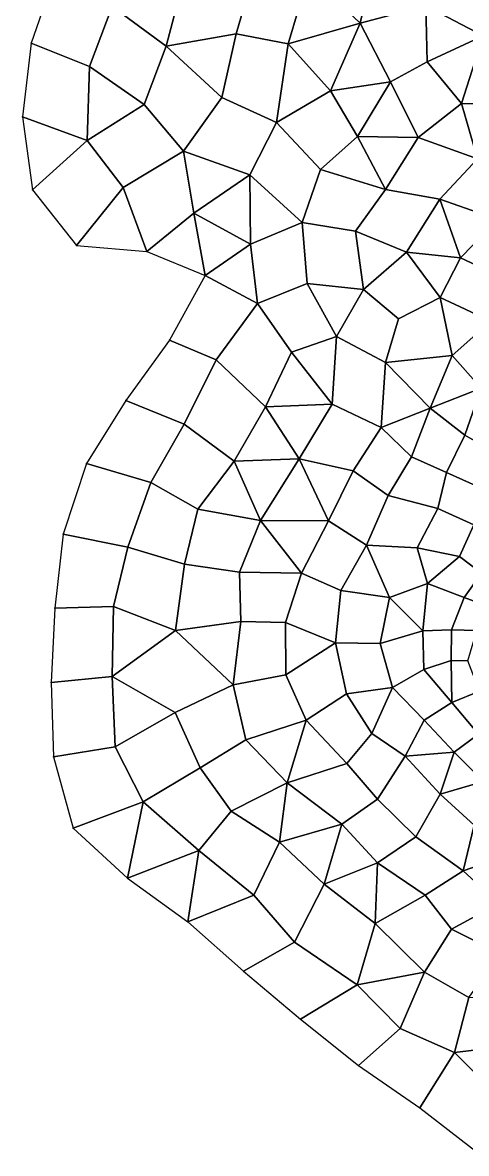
# Model space of a CAD drawing. Extents: x 380827 to 407438, y 6452886 to 6483357.
# Drawn here: x 383918 to 384633, y 6457309 to 6459129 of the extents above; entities that cross this region are included whole.
import ezdxf

# ---------------------------------------------------------------- set-up
doc = ezdxf.new("R2010")
doc.units = 0
for name, color, linetype in [('MESH_BOUND', 25, 'CONTINUOUS'), ('MESH_ELEMS', 18, 'CONTINUOUS'), ('MESH_NODES', 18, 'CONTINUOUS')]:
    doc.layers.add(name, color=color, linetype=linetype)

msp = doc.modelspace()

# ---------------------------------------------------------------- linework, layer by layer
at = {"layer": 'MESH_BOUND', "color": 25}
for points in [[(383971.305, 6459208.96, -0.053), (383932.271, 6459095.64, -0.045)], [(383932.271, 6459095.64, -0.045), (383918.317, 6458976.86, -0.024)], [(383918.317, 6458976.86, -0.024), (383934.389, 6458859.53, -0.059)], [(383934.389, 6458859.53, -0.059), (384005.34, 6458770, -0.198)], [(384005.34, 6458770, -0.198), (384118.317, 6458760.24, -0.231)], [(384118.317, 6458760.24, -0.231), (384212.412, 6458721.61, -0.582)], [(384212.412, 6458721.61, -0.582), (384154.894, 6458617.72, 0.064)], [(384154.894, 6458617.72, 0.064), (384084.706, 6458520.6, -0.112)], [(384084.706, 6458520.6, -0.112), (384021.2, 6458418.94, -0.097)], [(384021.2, 6458418.94, -0.097), (383983.46, 6458305.63, -0.058)], [(383983.46, 6458305.63, -0.058), (383970.429, 6458186.47, -0.128)], [(383970.429, 6458186.47, -0.128), (383964.466, 6458066.8, -0.44)], [(383964.466, 6458066.8, -0.44), (383968.272, 6457947.03, -0.864)], [(383968.272, 6457947.03, -0.864), (383999.853, 6457832.2, -1.605)], [(383999.853, 6457832.2, -1.605), (384087.203, 6457751.58, 0.061)], [(384087.203, 6457751.58, 0.061), (384184.209, 6457681.21, -0.009)], [(384184.209, 6457681.21, -0.009), (384274.124, 6457602.15, -0.163)], [(384274.124, 6457602.15, -0.163), (384365.485, 6457524.87, -0.264)], [(384365.485, 6457524.87, -0.264), (384459.254, 6457450.18, -0.492)], [(384459.254, 6457450.18, -0.492), (384557.772, 6457381.94, -0.092)], [(384557.772, 6457381.94, -0.092), (384652.725, 6457308.77, -0.879)]]:
    msp.add_polyline3d(points, dxfattribs=at)
at = {"layer": 'MESH_ELEMS', "color": 178}
for points in [[(384149.504, 6459090.65, -11.288), (384182.46, 6459217.3, -10.9), (384093.939, 6459262.29, -11.695), (384062.676, 6459154.54, -11.628)], [(384567.665, 6459155.98, -6.176), (384659.97, 6459107.51, -4.875), (384688.474, 6459192.71, -3.013), (384599.7, 6459247.61, -4.422)], [(384486.449, 6459237.61, -6.051), (384379.289, 6459206.46, -5.044), (384461.834, 6459127.66, -7.074), (384486.449, 6459237.61, -6.051)], [(384486.449, 6459237.61, -6.051), (384461.834, 6459127.66, -7.074), (384567.665, 6459155.98, -6.176), (384486.449, 6459237.61, -6.051)], [(384025.99, 6459057.91, -7.623), (384062.676, 6459154.54, -11.628), (383971.305, 6459208.96, -0.053), (383932.271, 6459095.64, -0.045)], [(384149.504, 6459090.65, -11.288), (384262.238, 6459110.69, -8.53), (384292.967, 6459216.34, -7.262), (384182.46, 6459217.3, -10.9)], [(384262.238, 6459110.69, -8.53), (384345.669, 6459094.75, -9.309), (384379.289, 6459206.46, -5.044), (384292.967, 6459216.34, -7.262)], [(384379.289, 6459206.46, -5.044), (384345.669, 6459094.75, -9.309), (384461.834, 6459127.66, -7.074), (384379.289, 6459206.46, -5.044)], [(384113.953, 6458997.07, -12.571), (384149.504, 6459090.65, -11.288), (384062.676, 6459154.54, -11.628), (384025.99, 6459057.91, -7.623)], [(384461.834, 6459127.66, -7.074), (384510.456, 6459033.26, -11.764), (384569.517, 6459065.74, -9.01), (384567.665, 6459155.98, -6.176)], [(384659.97, 6459107.51, -4.875), (384567.665, 6459155.98, -6.176), (384569.517, 6459065.74, -9.01), (384659.97, 6459107.51, -4.875)], [(384461.834, 6459127.66, -7.074), (384345.669, 6459094.75, -9.309), (384413.898, 6459018.91, -11.45), (384461.834, 6459127.66, -7.074)], [(384461.834, 6459127.66, -7.074), (384413.898, 6459018.91, -11.45), (384510.456, 6459033.26, -11.764), (384461.834, 6459127.66, -7.074)], [(384022.342, 6458939.23, -5.768), (384025.99, 6459057.91, -7.623), (383932.271, 6459095.64, -0.045), (383918.317, 6458976.86, -0.024)], [(384149.504, 6459090.65, -11.288), (384238.852, 6459008.24, -10.326), (384262.238, 6459110.69, -8.53), (384149.504, 6459090.65, -11.288)], [(384238.852, 6459008.24, -10.326), (384326.825, 6458968.21, -11.478), (384345.669, 6459094.75, -9.309), (384262.238, 6459110.69, -8.53)], [(384345.669, 6459094.75, -9.309), (384326.825, 6458968.21, -11.478), (384413.898, 6459018.91, -11.45), (384345.669, 6459094.75, -9.309)], [(384659.97, 6459107.51, -4.875), (384569.517, 6459065.74, -9.01), (384624.953, 6458998.3, -14.586), (384659.97, 6459107.51, -4.875)], [(384659.97, 6459107.51, -4.875), (384624.953, 6458998.3, -14.586), (384716.748, 6458997.36, -15.536), (384659.97, 6459107.51, -4.875)], [(384177.184, 6458921.75, -12.617), (384238.852, 6459008.24, -10.326), (384149.504, 6459090.65, -11.288), (384113.953, 6458997.07, -12.571)], [(384025.99, 6459057.91, -7.623), (384022.342, 6458939.23, -5.768), (384113.953, 6458997.07, -12.571), (384025.99, 6459057.91, -7.623)], [(384510.456, 6459033.26, -11.764), (384555.035, 6458944.04, -15.562), (384624.953, 6458998.3, -14.586), (384569.517, 6459065.74, -9.01)], [(384510.456, 6459033.26, -11.764), (384413.898, 6459018.91, -11.45), (384457.343, 6458945.27, -13.433), (384510.456, 6459033.26, -11.764)], [(384510.456, 6459033.26, -11.764), (384457.343, 6458945.27, -13.433), (384555.035, 6458944.04, -15.562), (384510.456, 6459033.26, -11.764)], [(384284.233, 6458883.57, -12.975), (384326.825, 6458968.21, -11.478), (384238.852, 6459008.24, -10.326), (384177.184, 6458921.75, -12.617)], [(384326.825, 6458968.21, -11.478), (384397.67, 6458892.54, -13.473), (384457.343, 6458945.27, -13.433), (384413.898, 6459018.91, -11.45)], [(384080.095, 6458863.14, -10.471), (384177.184, 6458921.75, -12.617), (384113.953, 6458997.07, -12.571), (384022.342, 6458939.23, -5.768)], [(384624.953, 6458998.3, -14.586), (384555.035, 6458944.04, -15.562), (384650.898, 6458909.68, -17.246), (384624.953, 6458998.3, -14.586)], [(384716.748, 6458997.36, -15.536), (384624.953, 6458998.3, -14.586), (384650.898, 6458909.68, -17.246), (384716.748, 6458997.36, -15.536)], [(383918.317, 6458976.86, -0.024), (383934.389, 6458859.53, -0.059), (384022.342, 6458939.23, -5.768), (383918.317, 6458976.86, -0.024)], [(384284.233, 6458883.57, -12.975), (384368.332, 6458806.95, -14.66), (384397.67, 6458892.54, -13.473), (384326.825, 6458968.21, -11.478)], [(384005.34, 6458770, -0.198), (384080.095, 6458863.14, -10.471), (384022.342, 6458939.23, -5.768), (383934.389, 6458859.53, -0.059)], [(384457.343, 6458945.27, -13.433), (384397.67, 6458892.54, -13.473), (384502.601, 6458860.16, -16.496), (384457.343, 6458945.27, -13.433)], [(384555.035, 6458944.04, -15.562), (384457.343, 6458945.27, -13.433), (384502.601, 6458860.16, -16.496), (384555.035, 6458944.04, -15.562)], [(384502.601, 6458860.16, -16.496), (384589.841, 6458844.55, -17.022), (384650.898, 6458909.68, -17.246), (384555.035, 6458944.04, -15.562)], [(384118.317, 6458760.24, -0.231), (384194.113, 6458821.99, -11.18), (384177.184, 6458921.75, -12.617), (384080.095, 6458863.14, -10.471)], [(384177.184, 6458921.75, -12.617), (384194.113, 6458821.99, -11.18), (384284.233, 6458883.57, -12.975), (384177.184, 6458921.75, -12.617)], [(384368.332, 6458806.95, -14.66), (384454.015, 6458793.31, -16.868), (384502.601, 6458860.16, -16.496), (384397.67, 6458892.54, -13.473)], [(384589.841, 6458844.55, -17.022), (384683.396, 6458811.58, -16.17), (384721.254, 6458884.46, -17.05), (384650.898, 6458909.68, -17.246)], [(384284.233, 6458883.57, -12.975), (384194.113, 6458821.99, -11.18), (384285.379, 6458772.3, -8.696), (384284.233, 6458883.57, -12.975)], [(384284.233, 6458883.57, -12.975), (384285.379, 6458772.3, -8.696), (384368.332, 6458806.95, -14.66), (384284.233, 6458883.57, -12.975)], [(384005.34, 6458770, -0.198), (384118.317, 6458760.24, -0.231), (384080.095, 6458863.14, -10.471), (384005.34, 6458770, -0.198)], [(384454.015, 6458793.31, -16.868), (384536.186, 6458759.34, -17.608), (384589.841, 6458844.55, -17.022), (384502.601, 6458860.16, -16.496)], [(384589.841, 6458844.55, -17.022), (384536.186, 6458759.34, -17.608), (384623.189, 6458750.3, -16.616), (384589.841, 6458844.55, -17.022)], [(384683.396, 6458811.58, -16.17), (384589.841, 6458844.55, -17.022), (384623.189, 6458750.3, -16.616), (384683.396, 6458811.58, -16.17)], [(384118.317, 6458760.24, -0.231), (384212.412, 6458721.61, -0.582), (384194.113, 6458821.99, -11.18), (384118.317, 6458760.24, -0.231)], [(384194.113, 6458821.99, -11.18), (384212.412, 6458721.61, -0.582), (384285.379, 6458772.3, -8.696), (384194.113, 6458821.99, -11.18)], [(384296.334, 6458676.42, -1.945), (384376.596, 6458708.8, -5.42), (384368.332, 6458806.95, -14.66), (384285.379, 6458772.3, -8.696)], [(384376.596, 6458708.8, -5.42), (384467.294, 6458699.15, -16.15), (384454.015, 6458793.31, -16.868), (384368.332, 6458806.95, -14.66)], [(384683.396, 6458811.58, -16.17), (384623.189, 6458750.3, -16.616), (384686.313, 6458720.9, -15.628), (384683.396, 6458811.58, -16.17)], [(384454.015, 6458793.31, -16.868), (384467.294, 6458699.15, -16.15), (384536.186, 6458759.34, -17.608), (384454.015, 6458793.31, -16.868)], [(384285.379, 6458772.3, -8.696), (384212.412, 6458721.61, -0.582), (384296.334, 6458676.42, -1.945), (384285.379, 6458772.3, -8.696)], [(384523.617, 6458652.11, -17.844), (384590.338, 6458686.27, -17.474), (384536.186, 6458759.34, -17.608), (384467.294, 6458699.15, -16.15)], [(384623.189, 6458750.3, -16.616), (384536.186, 6458759.34, -17.608), (384590.338, 6458686.27, -17.474), (384623.189, 6458750.3, -16.616)], [(384590.338, 6458686.27, -17.474), (384672.142, 6458648.13, -15.918), (384686.313, 6458720.9, -15.628), (384623.189, 6458750.3, -16.616)], [(384230.169, 6458586.22, -1.597), (384296.334, 6458676.42, -1.945), (384212.412, 6458721.61, -0.582), (384154.894, 6458617.72, 0.064)], [(384351.101, 6458598.39, -4.759), (384423.905, 6458623.32, -7.724), (384376.596, 6458708.8, -5.42), (384296.334, 6458676.42, -1.945)], [(384376.596, 6458708.8, -5.42), (384423.905, 6458623.32, -7.724), (384467.294, 6458699.15, -16.15), (384376.596, 6458708.8, -5.42)], [(384423.905, 6458623.32, -7.724), (384502.289, 6458581.57, -16.47), (384523.617, 6458652.11, -17.844), (384467.294, 6458699.15, -16.15)], [(384230.169, 6458586.22, -1.597), (384309.376, 6458510.45, -6.488), (384351.101, 6458598.39, -4.759), (384296.334, 6458676.42, -1.945)], [(384502.289, 6458581.57, -16.47), (384609.59, 6458592.99, -18.072), (384590.338, 6458686.27, -17.474), (384523.617, 6458652.11, -17.844)], [(384672.142, 6458648.13, -15.918), (384590.338, 6458686.27, -17.474), (384609.59, 6458592.99, -18.072), (384672.142, 6458648.13, -15.918)], [(384609.59, 6458592.99, -18.072), (384656.502, 6458540.29, -16.973), (384717.412, 6458571.39, -15.289), (384672.142, 6458648.13, -15.918)], [(384351.101, 6458598.39, -4.759), (384416.827, 6458514.79, -8.541), (384423.905, 6458623.32, -7.724), (384351.101, 6458598.39, -4.759)], [(384416.827, 6458514.79, -8.541), (384495.555, 6458476.9, -15.907), (384502.289, 6458581.57, -16.47), (384423.905, 6458623.32, -7.724)], [(384178.237, 6458482.52, -2.593), (384230.169, 6458586.22, -1.597), (384154.894, 6458617.72, 0.064), (384084.706, 6458520.6, -0.112)], [(384258.676, 6458422.94, -8.83), (384309.376, 6458510.45, -6.488), (384230.169, 6458586.22, -1.597), (384178.237, 6458482.52, -2.593)], [(384351.101, 6458598.39, -4.759), (384309.376, 6458510.45, -6.488), (384416.827, 6458514.79, -8.541), (384351.101, 6458598.39, -4.759)], [(384609.59, 6458592.99, -18.072), (384502.289, 6458581.57, -16.47), (384574.563, 6458508, -19.04), (384609.59, 6458592.99, -18.072)], [(384609.59, 6458592.99, -18.072), (384574.563, 6458508, -19.04), (384656.502, 6458540.29, -16.973), (384609.59, 6458592.99, -18.072)], [(384502.289, 6458581.57, -16.47), (384495.555, 6458476.9, -15.907), (384574.563, 6458508, -19.04), (384502.289, 6458581.57, -16.47)], [(384656.502, 6458540.29, -16.973), (384574.563, 6458508, -19.04), (384630.424, 6458464.83, -18.092), (384656.502, 6458540.29, -16.973)], [(384630.424, 6458464.83, -18.092), (384671.455, 6458441.19, -16.133), (384712.831, 6458498.43, -15.225), (384656.502, 6458540.29, -16.973)], [(384021.2, 6458418.94, -0.097), (384124.993, 6458388.52, -5.481), (384178.237, 6458482.52, -2.593), (384084.706, 6458520.6, -0.112)], [(384309.376, 6458510.45, -6.488), (384258.676, 6458422.94, -8.83), (384363.426, 6458426.47, -12.277), (384309.376, 6458510.45, -6.488)], [(384309.376, 6458510.45, -6.488), (384363.426, 6458426.47, -12.277), (384416.827, 6458514.79, -8.541), (384309.376, 6458510.45, -6.488)], [(384363.426, 6458426.47, -12.277), (384450.587, 6458407.29, -16.717), (384495.555, 6458476.9, -15.907), (384416.827, 6458514.79, -8.541)], [(384574.563, 6458508, -19.04), (384495.555, 6458476.9, -15.907), (384544.4, 6458429.86, -19.183), (384574.563, 6458508, -19.04)], [(384544.4, 6458429.86, -19.183), (384600.719, 6458404.48, -19.029), (384630.424, 6458464.83, -18.092), (384574.563, 6458508, -19.04)], [(384200.469, 6458345.52, -12.338), (384258.676, 6458422.94, -8.83), (384178.237, 6458482.52, -2.593), (384124.993, 6458388.52, -5.481)], [(384450.587, 6458407.29, -16.717), (384506.913, 6458367.44, -19.449), (384544.4, 6458429.86, -19.183), (384495.555, 6458476.9, -15.907)], [(384600.719, 6458404.48, -19.029), (384653.056, 6458381.29, -14.269), (384671.455, 6458441.19, -16.133), (384630.424, 6458464.83, -18.092)], [(384258.676, 6458422.94, -8.83), (384200.469, 6458345.52, -12.338), (384301.058, 6458327.19, -15.895), (384258.676, 6458422.94, -8.83)], [(384258.676, 6458422.94, -8.83), (384301.058, 6458327.19, -15.895), (384363.426, 6458426.47, -12.277), (384258.676, 6458422.94, -8.83)], [(384363.426, 6458426.47, -12.277), (384301.058, 6458327.19, -15.895), (384410.918, 6458327.05, -18.002), (384363.426, 6458426.47, -12.277)], [(384363.426, 6458426.47, -12.277), (384410.918, 6458327.05, -18.002), (384450.587, 6458407.29, -16.717), (384363.426, 6458426.47, -12.277)], [(384506.913, 6458367.44, -19.449), (384586.702, 6458346.57, -18.28), (384600.719, 6458404.48, -19.029), (384544.4, 6458429.86, -19.183)], [(383983.46, 6458305.63, -0.058), (384087.729, 6458284.35, -7.624), (384124.993, 6458388.52, -5.481), (384021.2, 6458418.94, -0.097)], [(384410.918, 6458327.05, -18.002), (384472.193, 6458287.65, -19.71), (384506.913, 6458367.44, -19.449), (384450.587, 6458407.29, -16.717)], [(384586.702, 6458346.57, -18.28), (384644.697, 6458320.56, -2.82), (384653.056, 6458381.29, -14.269), (384600.719, 6458404.48, -19.029)], [(384087.729, 6458284.35, -7.624), (384179.062, 6458257.25, -15.422), (384200.469, 6458345.52, -12.338), (384124.993, 6458388.52, -5.481)], [(384472.193, 6458287.65, -19.71), (384553.718, 6458283.57, -12.235), (384586.702, 6458346.57, -18.28), (384506.913, 6458367.44, -19.449)], [(384553.718, 6458283.57, -12.235), (384621.81, 6458269.4, -0.536), (384644.697, 6458320.56, -2.82), (384586.702, 6458346.57, -18.28)], [(384267.671, 6458244.31, -17.423), (384301.058, 6458327.19, -15.895), (384200.469, 6458345.52, -12.338), (384179.062, 6458257.25, -15.422)], [(384301.058, 6458327.19, -15.895), (384267.671, 6458244.31, -17.423), (384367.199, 6458242.76, -18.443), (384301.058, 6458327.19, -15.895)], [(384301.058, 6458327.19, -15.895), (384367.199, 6458242.76, -18.443), (384410.918, 6458327.05, -18.002), (384301.058, 6458327.19, -15.895)], [(384367.199, 6458242.76, -18.443), (384430.384, 6458214.89, -18.609), (384472.193, 6458287.65, -19.71), (384410.918, 6458327.05, -18.002)], [(384621.81, 6458269.4, -0.536), (384657.269, 6458242.49, -0.137), (384688.929, 6458274.45, -0.609), (384644.697, 6458320.56, -2.82)], [(383970.429, 6458186.47, -0.128), (384064.703, 6458188.97, -9.325), (384087.729, 6458284.35, -7.624), (383983.46, 6458305.63, -0.058)], [(384064.703, 6458188.97, -9.325), (384164.269, 6458150.12, -18.185), (384179.062, 6458257.25, -15.422), (384087.729, 6458284.35, -7.624)], [(384472.193, 6458287.65, -19.71), (384430.384, 6458214.89, -18.609), (384509.231, 6458203.45, -7.642), (384472.193, 6458287.65, -19.71)], [(384509.231, 6458203.45, -7.642), (384569.886, 6458225.97, -3.054), (384553.718, 6458283.57, -12.235), (384472.193, 6458287.65, -19.71)], [(384621.81, 6458269.4, -0.536), (384553.718, 6458283.57, -12.235), (384569.886, 6458225.97, -3.054), (384621.81, 6458269.4, -0.536)], [(384164.269, 6458150.12, -18.185), (384269.773, 6458165.05, -17.957), (384267.671, 6458244.31, -17.423), (384179.062, 6458257.25, -15.422)], [(384569.886, 6458225.97, -3.054), (384629.24, 6458203.32, -0.886), (384657.269, 6458242.49, -0.137), (384621.81, 6458269.4, -0.536)], [(384341.657, 6458163.33, -17.423), (384367.199, 6458242.76, -18.443), (384267.671, 6458244.31, -17.423), (384269.773, 6458165.05, -17.957)], [(384422.243, 6458130.52, -9.829), (384430.384, 6458214.89, -18.609), (384367.199, 6458242.76, -18.443), (384341.657, 6458163.33, -17.423)], [(384629.24, 6458203.32, -0.886), (384669.775, 6458188.22, -0.382), (384693.836, 6458220.67, -0.301), (384657.269, 6458242.49, -0.137)], [(384569.886, 6458225.97, -3.054), (384509.231, 6458203.45, -7.642), (384562.707, 6458149.63, -3.345), (384569.886, 6458225.97, -3.054)], [(384562.707, 6458149.63, -3.345), (384608.533, 6458151.64, -2.158), (384629.24, 6458203.32, -0.886), (384569.886, 6458225.97, -3.054)], [(384422.243, 6458130.52, -9.829), (384493.764, 6458129.57, -5.28), (384509.231, 6458203.45, -7.642), (384430.384, 6458214.89, -18.609)], [(384509.231, 6458203.45, -7.642), (384493.764, 6458129.57, -5.28), (384562.707, 6458149.63, -3.345), (384509.231, 6458203.45, -7.642)], [(384629.24, 6458203.32, -0.886), (384608.533, 6458151.64, -2.158), (384649.612, 6458150.1, -1.524), (384669.775, 6458188.22, -0.382)], [(383964.466, 6458066.8, -0.44), (384062.339, 6458076.51, -15.748), (384064.703, 6458188.97, -9.325), (383970.429, 6458186.47, -0.128)], [(384064.703, 6458188.97, -9.325), (384062.339, 6458076.51, -15.748), (384164.269, 6458150.12, -18.185), (384064.703, 6458188.97, -9.325)], [(384269.773, 6458165.05, -17.957), (384164.269, 6458150.12, -18.185), (384257.19, 6458062.82, -17.148), (384269.773, 6458165.05, -17.957)], [(384257.19, 6458062.82, -17.148), (384342.198, 6458079.24, -14.1), (384341.657, 6458163.33, -17.423), (384269.773, 6458165.05, -17.957)], [(384163.665, 6458018.61, -18.996), (384257.19, 6458062.82, -17.148), (384164.269, 6458150.12, -18.185), (384062.339, 6458076.51, -15.748)], [(384341.657, 6458163.33, -17.423), (384342.198, 6458079.24, -14.1), (384422.243, 6458130.52, -9.829), (384341.657, 6458163.33, -17.423)], [(384513.864, 6458058.79, -4.029), (384564.437, 6458087.33, -3.177), (384562.707, 6458149.63, -3.345), (384493.764, 6458129.57, -5.28)], [(384562.707, 6458149.63, -3.345), (384564.437, 6458087.33, -3.177), (384608.301, 6458101.89, -2.375), (384608.533, 6458151.64, -2.158)], [(384608.301, 6458101.89, -2.375), (384635.081, 6458101.72, -2.201), (384649.612, 6458150.1, -1.524), (384608.533, 6458151.64, -2.158)], [(384374.8, 6458006.13, -7.334), (384439.501, 6458048.58, -5.25), (384422.243, 6458130.52, -9.829), (384342.198, 6458079.24, -14.1)], [(384439.501, 6458048.58, -5.25), (384513.864, 6458058.79, -4.029), (384493.764, 6458129.57, -5.28), (384422.243, 6458130.52, -9.829)], [(384608.301, 6458101.89, -2.375), (384564.437, 6458087.33, -3.177), (384609.42, 6458034.54, -2.194), (384608.301, 6458101.89, -2.375)], [(384609.42, 6458034.54, -2.194), (384654.123, 6458052.44, -2.352), (384635.081, 6458101.72, -2.201), (384608.301, 6458101.89, -2.375)], [(383968.272, 6457947.03, -0.864), (384067.086, 6457962.85, -17.303), (384062.339, 6458076.51, -15.748), (383964.466, 6458066.8, -0.44)], [(384062.339, 6458076.51, -15.748), (384067.086, 6457962.85, -17.303), (384163.665, 6458018.61, -18.996), (384062.339, 6458076.51, -15.748)], [(384277.884, 6457974.16, -13.69), (384374.8, 6458006.13, -7.334), (384342.198, 6458079.24, -14.1), (384257.19, 6458062.82, -17.148)], [(384513.864, 6458058.79, -4.029), (384564.562, 6458006.22, -2.838), (384609.42, 6458034.54, -2.194), (384564.437, 6458087.33, -3.177)], [(384204.168, 6457929.07, -18.633), (384277.884, 6457974.16, -13.69), (384257.19, 6458062.82, -17.148), (384163.665, 6458018.61, -18.996)], [(384439.501, 6458048.58, -5.25), (384480.557, 6457984.5, -4.841), (384513.864, 6458058.79, -4.029), (384439.501, 6458048.58, -5.25)], [(384480.557, 6457984.5, -4.841), (384534.314, 6457948.32, -4.42), (384564.562, 6458006.22, -2.838), (384513.864, 6458058.79, -4.029)], [(384440.222, 6457936.1, -6.793), (384480.557, 6457984.5, -4.841), (384439.501, 6458048.58, -5.25), (384374.8, 6458006.13, -7.334)], [(384609.42, 6458034.54, -2.194), (384652.377, 6457983.32, -2.459), (384688.84, 6458004.05, -2.507), (384654.123, 6458052.44, -2.352)], [(384564.562, 6458006.22, -2.838), (384613.342, 6457954.46, -2.569), (384652.377, 6457983.32, -2.459), (384609.42, 6458034.54, -2.194)], [(384112.518, 6457874.52, -18.41), (384204.168, 6457929.07, -18.633), (384163.665, 6458018.61, -18.996), (384067.086, 6457962.85, -17.303)], [(384374.8, 6458006.13, -7.334), (384277.884, 6457974.16, -13.69), (384344.061, 6457905.16, -12.032), (384374.8, 6458006.13, -7.334)], [(384374.8, 6458006.13, -7.334), (384344.061, 6457905.16, -12.032), (384440.222, 6457936.1, -6.793), (384374.8, 6458006.13, -7.334)], [(384564.562, 6458006.22, -2.838), (384534.314, 6457948.32, -4.42), (384613.342, 6457954.46, -2.569), (384564.562, 6458006.22, -2.838)], [(384489.813, 6457879.09, -7.316), (384534.314, 6457948.32, -4.42), (384480.557, 6457984.5, -4.841), (384440.222, 6457936.1, -6.793)], [(384613.342, 6457954.46, -2.569), (384660.391, 6457907.13, -3.392), (384696.309, 6457937.23, -2.896), (384652.377, 6457983.32, -2.459)], [(384253.967, 6457859.57, -18.846), (384344.061, 6457905.16, -12.032), (384277.884, 6457974.16, -13.69), (384204.168, 6457929.07, -18.633)], [(383999.853, 6457832.2, -1.605), (384112.518, 6457874.52, -18.41), (384067.086, 6457962.85, -17.303), (383968.272, 6457947.03, -0.864)], [(384551.293, 6457818.34, -8.946), (384590.387, 6457887.07, -5.48), (384534.314, 6457948.32, -4.42), (384489.813, 6457879.09, -7.316)], [(384613.342, 6457954.46, -2.569), (384534.314, 6457948.32, -4.42), (384590.387, 6457887.07, -5.48), (384613.342, 6457954.46, -2.569)], [(384613.342, 6457954.46, -2.569), (384590.387, 6457887.07, -5.48), (384660.391, 6457907.13, -3.392), (384613.342, 6457954.46, -2.569)], [(384202.208, 6457796.15, -19.985), (384253.967, 6457859.57, -18.846), (384204.168, 6457929.07, -18.633), (384112.518, 6457874.52, -18.41)], [(384432.379, 6457838.72, -12.766), (384489.813, 6457879.09, -7.316), (384440.222, 6457936.1, -6.793), (384344.061, 6457905.16, -12.032)], [(384344.061, 6457905.16, -12.032), (384253.967, 6457859.57, -18.846), (384331.889, 6457809.68, -18.175), (384344.061, 6457905.16, -12.032)], [(384344.061, 6457905.16, -12.032), (384331.889, 6457809.68, -18.175), (384432.379, 6457838.72, -12.766), (384344.061, 6457905.16, -12.032)], [(384660.391, 6457907.13, -3.392), (384590.387, 6457887.07, -5.48), (384645.3, 6457836.9, -6.003), (384660.391, 6457907.13, -3.392)], [(383999.853, 6457832.2, -1.605), (384087.203, 6457751.58, 0.061), (384112.518, 6457874.52, -18.41), (383999.853, 6457832.2, -1.605)], [(384112.518, 6457874.52, -18.41), (384087.203, 6457751.58, 0.061), (384202.208, 6457796.15, -19.985), (384112.518, 6457874.52, -18.41)], [(384489.576, 6457776.62, -14.216), (384551.293, 6457818.34, -8.946), (384489.813, 6457879.09, -7.316), (384432.379, 6457838.72, -12.766)], [(384551.293, 6457818.34, -8.946), (384627.368, 6457763.75, -9.762), (384645.3, 6457836.9, -6.003), (384590.387, 6457887.07, -5.48)], [(384290.397, 6457724.19, -18.044), (384331.889, 6457809.68, -18.175), (384253.967, 6457859.57, -18.846), (384202.208, 6457796.15, -19.985)], [(384432.379, 6457838.72, -12.766), (384331.889, 6457809.68, -18.175), (384404.024, 6457741.92, -18.813), (384432.379, 6457838.72, -12.766)], [(384432.379, 6457838.72, -12.766), (384404.024, 6457741.92, -18.813), (384489.576, 6457776.62, -14.216), (384432.379, 6457838.72, -12.766)], [(384645.3, 6457836.9, -6.003), (384627.368, 6457763.75, -9.762), (384704.783, 6457790.53, -5.101), (384645.3, 6457836.9, -6.003)], [(384356.043, 6457648.48, -15.55), (384404.024, 6457741.92, -18.813), (384331.889, 6457809.68, -18.175), (384290.397, 6457724.19, -18.044)], [(384566.564, 6457724.25, -14.085), (384627.368, 6457763.75, -9.762), (384551.293, 6457818.34, -8.946), (384489.576, 6457776.62, -14.216)], [(384087.203, 6457751.58, 0.061), (384184.209, 6457681.21, -0.009), (384202.208, 6457796.15, -19.985), (384087.203, 6457751.58, 0.061)], [(384202.208, 6457796.15, -19.985), (384184.209, 6457681.21, -0.009), (384290.397, 6457724.19, -18.044), (384202.208, 6457796.15, -19.985)], [(384704.783, 6457790.53, -5.101), (384627.368, 6457763.75, -9.762), (384685.059, 6457710.76, -9.595), (384704.783, 6457790.53, -5.101)], [(384489.576, 6457776.62, -14.216), (384404.024, 6457741.92, -18.813), (384485.747, 6457678.52, -18.182), (384489.576, 6457776.62, -14.216)], [(384489.576, 6457776.62, -14.216), (384485.747, 6457678.52, -18.182), (384566.564, 6457724.25, -14.085), (384489.576, 6457776.62, -14.216)], [(384566.564, 6457724.25, -14.085), (384608.709, 6457669.57, -14.851), (384685.059, 6457710.76, -9.595), (384627.368, 6457763.75, -9.762)], [(384457.076, 6457580.03, -16.023), (384485.747, 6457678.52, -18.182), (384404.024, 6457741.92, -18.813), (384356.043, 6457648.48, -15.55)], [(384274.124, 6457602.15, -0.163), (384356.043, 6457648.48, -15.55), (384290.397, 6457724.19, -18.044), (384184.209, 6457681.21, -0.009)], [(384565.554, 6457600.67, -17.966), (384608.709, 6457669.57, -14.851), (384566.564, 6457724.25, -14.085), (384485.747, 6457678.52, -18.182)], [(384685.059, 6457710.76, -9.595), (384608.709, 6457669.57, -14.851), (384687.546, 6457629.94, -13.622), (384685.059, 6457710.76, -9.595)], [(384485.747, 6457678.52, -18.182), (384457.076, 6457580.03, -16.023), (384565.554, 6457600.67, -17.966), (384485.747, 6457678.52, -18.182)], [(384565.554, 6457600.67, -17.966), (384636.945, 6457559.82, -17.475), (384687.546, 6457629.94, -13.622), (384608.709, 6457669.57, -14.851)], [(384365.485, 6457524.87, -0.264), (384457.076, 6457580.03, -16.023), (384356.043, 6457648.48, -15.55), (384274.124, 6457602.15, -0.163)], [(384457.076, 6457580.03, -16.023), (384526.179, 6457509.87, -14.836), (384565.554, 6457600.67, -17.966), (384457.076, 6457580.03, -16.023)], [(384613.829, 6457471.23, -15.906), (384636.945, 6457559.82, -17.475), (384565.554, 6457600.67, -17.966), (384526.179, 6457509.87, -14.836)], [(384459.254, 6457450.18, -0.492), (384526.179, 6457509.87, -14.836), (384457.076, 6457580.03, -16.023), (384365.485, 6457524.87, -0.264)], [(384717.188, 6457483.34, -17.539), (384729.142, 6457557.5, -15.054), (384636.945, 6457559.82, -17.475), (384613.829, 6457471.23, -15.906)], [(384557.772, 6457381.94, -0.092), (384613.829, 6457471.23, -15.906), (384526.179, 6457509.87, -14.836), (384459.254, 6457450.18, -0.492)], [(384613.829, 6457471.23, -15.906), (384683.243, 6457401.88, -14.669), (384717.188, 6457483.34, -17.539), (384613.829, 6457471.23, -15.906)], [(384652.725, 6457308.77, -0.879), (384683.243, 6457401.88, -14.669), (384613.829, 6457471.23, -15.906), (384557.772, 6457381.94, -0.092)]]:
    msp.add_3dface(points, dxfattribs=at)
at = {"layer": 'MESH_NODES', "color": 18}
for p in [(384461.834, 6459127.66, -7.074), (383932.271, 6459095.64, -0.045), (384262.238, 6459110.69, -8.53), (384345.669, 6459094.75, -9.309), (384149.504, 6459090.65, -11.288), (384025.99, 6459057.91, -7.623), (384569.517, 6459065.74, -9.01), (384510.456, 6459033.26, -11.764), (384238.852, 6459008.24, -10.326), (384413.898, 6459018.91, -11.45), (384113.953, 6458997.07, -12.571), (384624.953, 6458998.3, -14.586), (383918.317, 6458976.86, -0.024), (384326.825, 6458968.21, -11.478), (384022.342, 6458939.23, -5.768), (384457.343, 6458945.27, -13.433), (384555.035, 6458944.04, -15.562), (384177.184, 6458921.75, -12.617), (384397.67, 6458892.54, -13.473), (384284.233, 6458883.57, -12.975), (383934.389, 6458859.53, -0.059), (384080.095, 6458863.14, -10.471), (384502.601, 6458860.16, -16.496), (384589.841, 6458844.55, -17.022), (384194.113, 6458821.99, -11.18), (384368.332, 6458806.95, -14.66), (384454.015, 6458793.31, -16.868), (384005.34, 6458770, -0.198), (384285.379, 6458772.3, -8.696), (384118.317, 6458760.24, -0.231), (384536.186, 6458759.34, -17.608), (384623.189, 6458750.3, -16.616), (384212.412, 6458721.61, -0.582), (384376.596, 6458708.8, -5.42), (384467.294, 6458699.15, -16.15), (384296.334, 6458676.42, -1.945), (384590.338, 6458686.27, -17.474), (384523.617, 6458652.11, -17.844), (384423.905, 6458623.32, -7.724), (384154.894, 6458617.72, 0.064), (384230.169, 6458586.22, -1.597), (384351.101, 6458598.39, -4.759), (384609.59, 6458592.99, -18.072), (384502.289, 6458581.57, -16.47), (384084.706, 6458520.6, -0.112), (384309.376, 6458510.45, -6.488), (384416.827, 6458514.79, -8.541), (384574.563, 6458508, -19.04), (384178.237, 6458482.52, -2.593), (384495.555, 6458476.9, -15.907), (384630.424, 6458464.83, -18.092), (384258.676, 6458422.94, -8.83), (384363.426, 6458426.47, -12.277), (384544.4, 6458429.86, -19.183), (384021.2, 6458418.94, -0.097), (384450.587, 6458407.29, -16.717), (384600.719, 6458404.48, -19.029), (384124.993, 6458388.52, -5.481), (384506.913, 6458367.44, -19.449), (384586.702, 6458346.57, -18.28), (384200.469, 6458345.52, -12.338), (384301.058, 6458327.19, -15.895), (384410.918, 6458327.05, -18.002), (383983.46, 6458305.63, -0.058), (384087.729, 6458284.35, -7.624), (384472.193, 6458287.65, -19.71), (384553.718, 6458283.57, -12.235), (384179.062, 6458257.25, -15.422), (384621.81, 6458269.4, -0.536), (384267.671, 6458244.31, -17.423), (384367.199, 6458242.76, -18.443), (384569.886, 6458225.97, -3.054), (384430.384, 6458214.89, -18.609), (384509.231, 6458203.45, -7.642), (384629.24, 6458203.32, -0.886), (383970.429, 6458186.47, -0.128), (384064.703, 6458188.97, -9.325), (384269.773, 6458165.05, -17.957), (384164.269, 6458150.12, -18.185), (384341.657, 6458163.33, -17.423), (384562.707, 6458149.63, -3.345), (384608.533, 6458151.64, -2.158), (384422.243, 6458130.52, -9.829), (384493.764, 6458129.57, -5.28), (384608.301, 6458101.89, -2.375), (384062.339, 6458076.51, -15.748), (384342.198, 6458079.24, -14.1), (384564.437, 6458087.33, -3.177), (383964.466, 6458066.8, -0.44), (384257.19, 6458062.82, -17.148), (384513.864, 6458058.79, -4.029), (384439.501, 6458048.58, -5.25), (384609.42, 6458034.54, -2.194), (384163.665, 6458018.61, -18.996), (384374.8, 6458006.13, -7.334), (384564.562, 6458006.22, -2.838), (384480.557, 6457984.5, -4.841), (384277.884, 6457974.16, -13.69), (383968.272, 6457947.03, -0.864), (384067.086, 6457962.85, -17.303), (384534.314, 6457948.32, -4.42), (384613.342, 6457954.46, -2.569), (384204.168, 6457929.07, -18.633), (384440.222, 6457936.1, -6.793), (384344.061, 6457905.16, -12.032), (384112.518, 6457874.52, -18.41), (384489.813, 6457879.09, -7.316), (384590.387, 6457887.07, -5.48), (384253.967, 6457859.57, -18.846), (384432.379, 6457838.72, -12.766), (383999.853, 6457832.2, -1.605), (384331.889, 6457809.68, -18.175), (384551.293, 6457818.34, -8.946), (384202.208, 6457796.15, -19.985), (384489.576, 6457776.62, -14.216), (384087.203, 6457751.58, 0.061), (384627.368, 6457763.75, -9.762), (384404.024, 6457741.92, -18.813), (384290.397, 6457724.19, -18.044), (384566.564, 6457724.25, -14.085), (384184.209, 6457681.21, -0.009), (384485.747, 6457678.52, -18.182), (384608.709, 6457669.57, -14.851), (384356.043, 6457648.48, -15.55), (384274.124, 6457602.15, -0.163), (384565.554, 6457600.67, -17.966), (384457.076, 6457580.03, -16.023), (384365.485, 6457524.87, -0.264), (384526.179, 6457509.87, -14.836), (384613.829, 6457471.23, -15.906), (384459.254, 6457450.18, -0.492), (384557.772, 6457381.94, -0.092)]:
    msp.add_point(p, dxfattribs=at)

doc.saveas('drawing.dxf')
